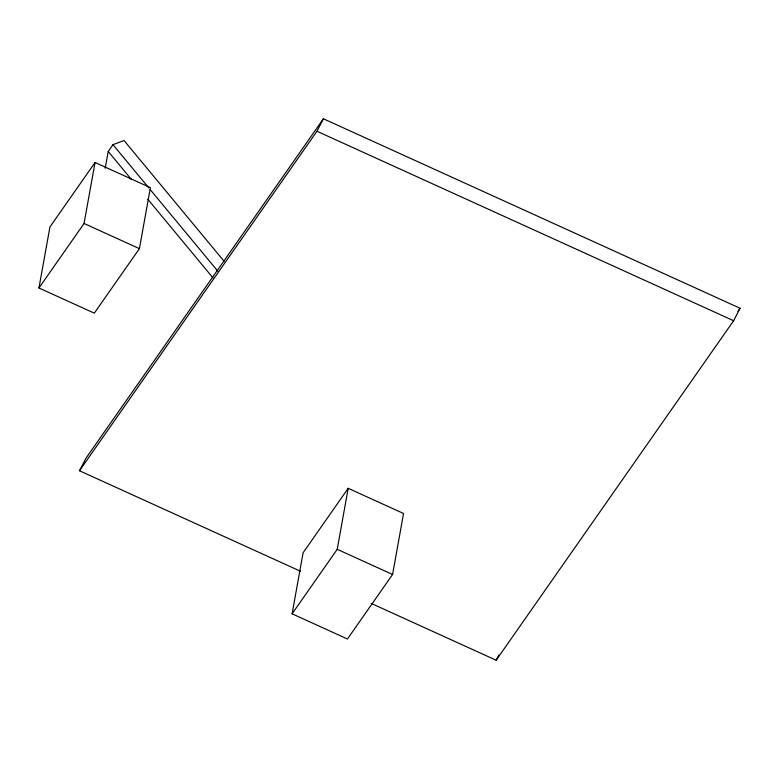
<?xml version="1.0" encoding="UTF-8"?>
<svg xmlns="http://www.w3.org/2000/svg" width="779" height="779" viewBox="0 0 779 779"><rect width="100%" height="100%" fill="white"/><g stroke="black" fill="none" stroke-linecap="round" stroke-linejoin="round"><path stroke-width="1.17" d="M38.95 287.987L49.924 226.991L95.038 162.49L150.396 187.661L139.422 248.657L94.308 313.158L38.95 287.987L84.064 223.485L95.038 162.49M105.214 168.225L108.223 151.467L112.974 144.68L124.017 140.512L224.206 261.384M292.106 613.813L303.08 552.817L348.194 488.316L403.551 513.488L392.577 574.483L347.453 638.994L292.106 613.813L337.219 549.312L348.194 488.316M300.538 571.27L79.497 470.75L85.933 458.266L323.392 118.768L740.05 308.25L733.614 320.734L496.155 660.232L371.271 603.433M79.497 470.75L316.956 131.252L323.392 118.768M496.155 660.232L498.842 655.032M737.956 311.23L740.05 308.25M316.956 131.252L733.614 320.734M84.064 223.485L139.422 248.657M337.219 549.312L392.577 574.483M112.974 144.68L148.701 187.778M150.25 189.657L217.818 271.17M108.223 151.467L131.524 179.579M147.835 199.258L213.066 277.967"/></g></svg>
